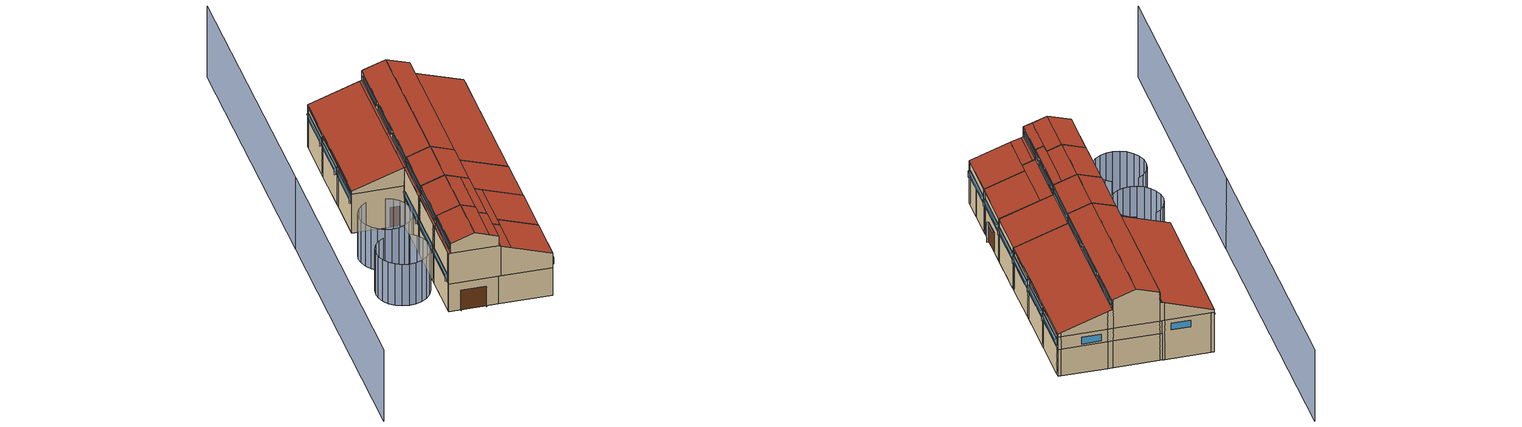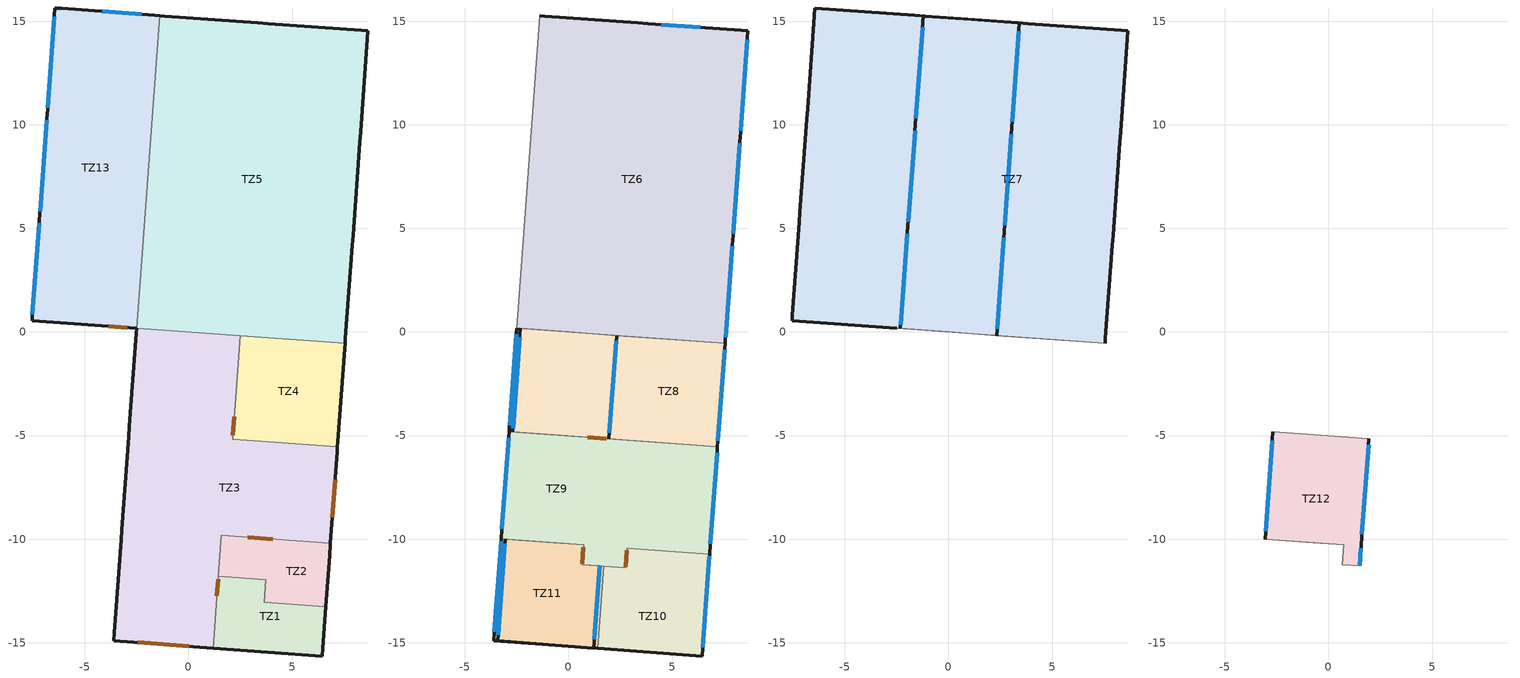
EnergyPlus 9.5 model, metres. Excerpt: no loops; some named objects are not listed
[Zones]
TZ1
 floor othersidecoefficients (SUELO_TERRENO): 1.45,-11.79 3.74,-11.96 3.66,-13.05 6.63,-13.27 6.45,-15.64 1.19,-15.25 z0
 wall outside (FACHADA_TZ1): 6.48,-15.27 6.63,-13.27 / 1.19,-15.25 6.45,-15.64 z0:3.1
 wall outside (PILAR_TZ1): 6.45,-15.64 6.48,-15.27 z0:3.1
 wall to TZ2 (TABIQUES_GENERAL): 6.63,-13.27 3.66,-13.05 3.74,-11.96 1.45,-11.79 z0:3.1
 wall to TZ3 (TABIQUES_GENERAL): 1.45,-11.79 1.19,-15.25 z0:3.1
 door inside (PUERTA): 1.44,-11.94 1.38,-12.73 z0:2.2
TZ13
 floor othersidecoefficients (SUELO_TERRENO): -6.44,15.64 -1.39,15.27 -2.5,0.18 -7.55,0.55 z0
 wall outside (FACHADA_TZ13): -1.63,15.29 -6.12,15.61 / -6.47,15.26 -6.8,10.78 / -6.84,10.28 -7.17,5.79 / -7.2,5.29 -7.53,0.8 / -7.55,0.55 -2.5,0.18 z0:4.4
 wall outside (PILAR_TZ13): -1.39,15.27 -1.63,15.29 / -6.12,15.61 -6.44,15.64 -6.47,15.26 / -6.8,10.78 -6.84,10.28 / -7.17,5.79 -7.2,5.29 / -7.53,0.8 -7.55,0.55 z0:4.4
 wall to TZ5 (FACHADA_INTERIOR): -2.5,0.18 -1.39,15.27 z0:3
 wall to TZ6 (FACHADA_INTERIOR): -2.5,0.18 -1.39,15.27 z3:4.4
 window (03_VENT_NORTE): -2.25,15.33 -4.15,15.47 z3.2:3.95
 window (VENT_GRANDE_TZ13): -6.47,15.21 -6.8,10.83 / -6.84,10.23 -7.16,5.84 / -7.21,5.24 -7.53,0.85 z3.2:3.95
 door (PUERTA): -3.85,0.28 -2.95,0.22 z0:2.2
TZ2
 floor othersidecoefficients (SUELO_TERRENO): 1.59,-9.81 6.85,-10.2 6.63,-13.27 3.66,-13.05 3.74,-11.96 1.45,-11.79 z0
 wall outside (FACHADA_TZ2): 6.63,-13.27 6.81,-10.78 / 6.85,-10.28 6.85,-10.2 z0:3.1
 wall outside (PILAR_TZ2): 6.81,-10.78 6.85,-10.28 z0:3.1
 wall to TZ3 (TABIQUES_GENERAL): 6.85,-10.2 1.59,-9.81 1.45,-11.79 z0:3.1
 door inside (PUERTA): 4.06,-9.99 2.87,-9.91 z0:2.2
TZ3
 floor othersidecoefficients (SUELO_TERRENO): -2.5,0.18 2.5,-0.18 2.13,-5.17 7.19,-5.54 6.85,-10.2 1.59,-9.81 1.19,-15.25 -3.61,-14.9 z0
 wall outside (FACHADA_TZ3): 6.85,-10.2 7.18,-5.79 / -2.52,-0.07 -2.85,-4.55 / -2.88,-5.05 -3.21,-9.54 / -3.25,-10.04 -3.58,-14.53 / -3.61,-14.9 1.19,-15.25 z0:3.1
 wall outside (PILAR_TZ3): 7.18,-5.79 7.19,-5.54 / -2.5,0.18 -2.52,-0.07 / -2.85,-4.55 -2.88,-5.05 / -3.21,-9.54 -3.25,-10.04 / -3.58,-14.53 -3.61,-14.9 z0:3.1
 wall to TZ4 (TABIQUES_GENERAL): 7.19,-5.54 2.13,-5.17 2.5,-0.18 z0:3.1
 wall to TZ5 (Air Wall): 2.5,-0.18 -2.5,0.18 z0:3
 wall to TZ6 (Air Wall): 2.5,-0.18 -2.5,0.18 z3:3.1
 door (PUERTA): 6.94,-8.93 7.08,-7.14 / -2.46,-14.99 0.03,-15.17 z0:2.2
 door inside (PUERTA): 2.15,-4.99 2.21,-4.09 z0:2.2
TZ4
 floor othersidecoefficients (SUELO_TERRENO): 2.5,-0.18 7.56,-0.55 7.19,-5.54 2.13,-5.17 z0
 wall outside (FACHADA_TZ4): 7.21,-5.29 7.54,-0.8 z0:3.1
 wall outside (PILAR_TZ4): 7.19,-5.54 7.21,-5.29 / 7.54,-0.8 7.56,-0.55 z0:3.1
 wall to TZ5 (TABIQUES_GENERAL): 7.56,-0.55 2.5,-0.18 z0:3
 wall to TZ6 (TABIQUES_GENERAL): 7.56,-0.55 2.5,-0.18 z3:3.1
TZ5
 floor othersidecoefficients (SUELO_TERRENO): -1.39,15.27 8.67,14.53 7.56,-0.55 -2.5,0.18 z0
 wall outside (FACHADA_TZ5): 7.58,-0.31 7.91,4.18 / 7.94,4.68 8.27,9.17 / 8.31,9.67 8.64,14.16 / 8.34,14.55 3.85,14.88 / 3.36,14.92 -1.13,15.25 z0:3
 wall outside (PILAR_TZ5): 7.56,-0.55 7.58,-0.31 / 7.91,4.18 7.94,4.68 / 8.27,9.17 8.31,9.67 / 8.64,14.16 8.67,14.53 8.34,14.55 / 3.85,14.88 3.36,14.92 / -1.13,15.25 -1.39,15.27 z0:3
TZ10
 floor to TZ2 (SUELO): 1.71,-11.31 2.76,-11.38 2.83,-10.44 6.81,-10.73 6.63,-13.27 3.66,-13.05 3.74,-11.96 1.68,-11.8 z3.1
 floor to TZ1 (SUELO): 1.68,-11.8 3.74,-11.96 3.66,-13.05 6.63,-13.27 6.45,-15.64 1.42,-15.27 z3.1
 wall outside (FACHADA_TZ10): 6.48,-15.27 6.81,-10.78 z3.1:4.72; 1.42,-15.27,6.43 1.42,-15.27,3.1 6.45,-15.64,3.1 6.45,-15.64,4.72
 wall outside (PILAR_TZ10): 6.45,-15.64 6.48,-15.27 / 6.81,-10.78 6.81,-10.73 z3.1:4.72
 wall to TZ9 (TABIQUES_GENERAL): 2.83,-10.44 2.76,-11.38 z3.1:6.07; 2.83,-10.44,6.07 6.81,-10.73,4.72 6.81,-10.73,3.1 2.83,-10.44,3.1; 1.71,-11.31,6.43 2.76,-11.38,6.07 2.76,-11.38,3.1 1.71,-11.31,3.1
 wall to TZ11 (TABIQUES_GENERAL): 1.71,-11.31 1.42,-15.27 z3.1:6.43
 window (VENT_GRANDE_TZ10): 6.48,-15.22 6.81,-10.83 z3.2:3.95
 door inside (PUERTA): 2.82,-10.53 2.76,-11.33 z3.1:5.3
 roof outside (CUBIERTA_TZ10): 2.47,-15.35,6.07 6.45,-15.64,4.72 6.81,-10.73,4.72 2.83,-10.44,6.07; 1.42,-15.27,6.43 2.47,-15.35,6.07 2.76,-11.38,6.07 1.71,-11.31,6.43
TZ11
 floor to TZ3 (SUELO): -3.24,-9.99 0.73,-10.28 0.66,-11.23 1.48,-11.29 1.19,-15.25 -3.61,-14.9 z3.1
 floor to TZ1 (SUELO): 1.45,-11.79 1.68,-11.8 1.42,-15.27 1.19,-15.25 z3.1
 floor to TZ2 (SUELO): 1.48,-11.29 1.71,-11.31 1.68,-11.8 1.45,-11.79 z3.1
 wall outside (FACHADA_TZ11): 1.22,-15.25 1.51,-11.29 / -3.06,-10 -3.42,-14.91 z6.5:7.58; -3.25,-10.04 -3.58,-14.53 z3.1:6.44; -1.1,-15.08,8.36 -3.42,-14.91,7.58 -3.42,-14.91,6.5 1.22,-15.25,6.5 1.22,-15.25,7.58; -3.42,-14.91,6.5 -3.61,-14.9,6.44 -3.61,-14.9,3.1 1.42,-15.27,3.1 1.42,-15.27,6.43 1.22,-15.25,6.5
 wall outside (PILAR_TZ11): -3.24,-9.99 -3.25,-10.04 / -3.58,-14.53 -3.61,-14.9 z3.1:6.44
 wall to TZ9 (TABIQUES_GENERAL): 0.66,-11.23 0.73,-10.28 z3.1:6.5; 1.51,-11.29,6.5 1.71,-11.31,6.43 1.71,-11.31,3.1 0.66,-11.23,3.1 0.66,-11.23,6.5; 0.73,-10.28,6.5 0.73,-10.28,3.1 -3.24,-9.99,3.1 -3.24,-9.99,6.44 -3.06,-10,6.5
 wall to TZ12 (TABIQUES_GENERAL): 0.66,-11.23 0.73,-10.28 z6.5:7.86; 0.66,-11.23,7.86 1.51,-11.29,7.58 1.51,-11.29,6.5 0.66,-11.23,6.5; -0.74,-10.17,8.36 0.73,-10.28,7.86 0.73,-10.28,6.5 -3.06,-10,6.5 -3.06,-10,7.58
 window (02_VENT_ALTA): 1.25,-14.84 1.51,-11.29 z6.82:7.32; -3.08,-10.23 -3.4,-14.62 z6.83:7.33
 window (VENT_GRANDE_TZ11): -3.25,-10.09 -3.57,-14.48 z3.2:3.95
 door inside (PUERTA): 0.67,-11.18 0.73,-10.38 z3.1:5.3
 roof outside (CUBIERTA_TZ11): 1.22,-15.25,6.5 1.42,-15.27,6.43 1.71,-11.31,6.43 1.51,-11.29,6.5; 0.37,-15.19,7.86 1.22,-15.25,7.58 1.51,-11.29,7.58 0.66,-11.23,7.86; -0.74,-10.17,8.36 -3.06,-10,7.58 -3.42,-14.91,7.58 -1.1,-15.08,8.36; -3.06,-10,6.5 -3.24,-9.99,6.44 -3.61,-14.9,6.44 -3.42,-14.91,6.5; -1.1,-15.08,8.36 0.37,-15.19,7.86 0.73,-10.28,7.86 -0.74,-10.17,8.36
TZ6
 floor to TZ5 (Air Wall): -1.39,15.27 8.67,14.53 7.56,-0.55 -2.5,0.18 z3
 wall outside (FACHADA_TZ6): 7.58,-0.31 7.91,4.18 / 7.94,4.68 8.27,9.17 / 8.31,9.67 8.64,14.16 / 8.34,14.55 3.85,14.88 / 3.36,14.92 -1.13,15.25 z3:4.4
 wall outside (PILAR_TZ6): 7.56,-0.55 7.58,-0.31 / 7.91,4.18 7.94,4.68 / 8.27,9.17 8.31,9.67 / 8.64,14.16 8.67,14.53 8.34,14.55 / 3.85,14.88 3.36,14.92 / -1.13,15.25 -1.39,15.27 z3:4.4
 wall to TZ8 (TABIQUES_GENERAL): -2.5,0.18 7.56,-0.55 z3.1:4.4
 window (VENT_GRANDE_TZ6): 7.58,-0.26 7.9,4.13 / 7.95,4.73 8.27,9.12 / 8.31,9.72 8.64,14.11 z3.2:3.95
 window (03_VENT_NORTE): 6.37,14.7 4.48,14.84 z3.2:3.95
TZ8
 floor to TZ4 (SUELO): 2.5,-0.18 7.56,-0.55 7.19,-5.54 2.13,-5.17 z3.1
 floor to TZ3 (SUELO): -2.5,0.18 2.5,-0.18 2.13,-5.17 -2.86,-4.8 z3.1
 wall outside (FACHADA_TZ8): 7.21,-5.29 7.54,-0.8 z3.1:4.72; 1.96,-5.16 2.32,-0.17 / -2.31,0.17 -2.68,-4.82 z6.5:7.58; -2.52,-0.07 -2.85,-4.55 z3.1:6.44
 wall outside (PILAR_TZ8): 7.19,-5.54 7.21,-5.29 / 7.54,-0.8 7.56,-0.55 z3.1:4.72; -2.5,0.18 -2.52,-0.07 / -2.85,-4.55 -2.86,-4.8 z3.1:6.44
 wall to TZ7 (TABIQUES_GENERAL): 0,0,8.36 2.32,-0.17,7.58 2.32,-0.17,6.5 7.56,-0.55,4.72 7.56,-0.55,4.4 -2.5,0.18,4.4 -2.5,0.18,6.44 -2.31,0.17,6.5 -2.31,0.17,7.58
 wall to TZ9 (TABIQUES_GENERAL): -2.68,-4.82,6.5 -2.86,-4.8,6.44 -2.86,-4.8,3.1 7.19,-5.54,3.1 7.19,-5.54,4.72 1.96,-5.16,6.5
 wall to TZ12 (TABIQUES_GENERAL): -0.36,-4.99,8.36 -2.68,-4.82,7.58 -2.68,-4.82,6.5 1.96,-5.16,6.5 1.96,-5.16,7.58
 window (VENT_GRANDE_TZ8): 7.22,-5.24 7.54,-0.85 / -2.52,-0.12 -2.84,-4.5 z3.2:3.95
 window (02_VENT_ALTA): 1.98,-4.85 2.3,-0.43 z6.82:7.32; -2.34,-0.25 -2.67,-4.64 z6.83:7.33
 door inside (PUERTA): 0.93,-5.08 1.82,-5.15 z3.1:5.3
 roof outside (CUBIERTA_TZ8): 1.96,-5.16,6.5 7.19,-5.54,4.72 7.56,-0.55,4.72 2.32,-0.17,6.5; -0.36,-4.99,8.36 1.96,-5.16,7.58 2.32,-0.17,7.58 0,0,8.36; 0,0,8.36 -2.31,0.17,7.58 -2.68,-4.82,7.58 -0.36,-4.99,8.36; -2.31,0.17,6.5 -2.5,0.18,6.44 -2.86,-4.8,6.44 -2.68,-4.82,6.5
TZ9
 floor to TZ3 (Air Wall): 2.13,-5.17 7.19,-5.54 6.85,-10.2 1.79,-9.83 z3.1
 floor to TZ2 (SUELO): 2.87,-9.91 6.85,-10.2 6.81,-10.73 2.83,-10.44 z3.1; 1.59,-9.81 2.87,-9.91 2.76,-11.38 1.48,-11.29 z3.1
 floor to TZ3 (SUELO): -2.86,-4.8 2.13,-5.17 1.79,-9.83 1.59,-9.81 1.55,-10.34 -3.24,-9.99 z3.1; 0.73,-10.28 1.55,-10.34 1.48,-11.29 0.66,-11.23 z3.1
 wall outside (FACHADA_TZ9): 6.85,-10.28 7.18,-5.79 z3.1:4.72; -2.88,-5.05 -3.21,-9.54 z3.1:6.44
 wall outside (PILAR_TZ9): 6.81,-10.73 6.85,-10.28 / 7.18,-5.79 7.19,-5.54 z3.1:4.72; -2.86,-4.8 -2.88,-5.05 / -3.21,-9.54 -3.24,-9.99 z3.1:6.44
 window (VENT_GRANDE_TZ9): 6.85,-10.23 7.17,-5.84 / -2.89,-5.1 -3.21,-9.49 z3.2:3.95
 roof outside (CUBIERTA_TZ9): 1.51,-11.29,6.5 2.76,-11.38,6.07 3.21,-5.25,6.07 1.96,-5.16,6.5; -2.68,-4.82,6.5 -2.86,-4.8,6.44 -3.24,-9.99,6.44 -3.06,-10,6.5; 2.83,-10.44,6.07 6.81,-10.73,4.72 7.19,-5.54,4.72 3.21,-5.25,6.07
TZ7
 floor to TZ13 (SUELO): -6.44,15.64 -1.39,15.27 -2.5,0.18 -7.55,0.55 z4.4
 floor to TZ6 (Air Wall): -1.39,15.27 8.67,14.53 7.56,-0.55 -2.5,0.18 z4.4
 wall outside (FACHADA_TZ7): 7.58,-0.31 7.91,4.18 / 7.94,4.68 8.27,9.17 / 8.31,9.67 8.64,14.16 / -6.47,15.26 -6.8,10.78 / -6.84,10.28 -7.17,5.79 / -7.2,5.29 -7.53,0.8 z4.4:4.72; 2.32,-0.17 3.43,14.91 / -1.21,15.25 -2.31,0.17 z6.5:7.58; 3.85,14.88,6.35 8.34,14.55,4.83 8.34,14.55,4.4 3.85,14.88,4.4; 1.11,15.08,8.36 3.36,14.92,7.6 3.36,14.92,4.4 -1.13,15.25,4.4 -1.13,15.25,7.6; -1.63,15.29,6.36 -1.63,15.29,4.4 -6.44,15.64,4.4 -6.44,15.64,4.72; 8.34,14.55,4.83 8.67,14.53,4.72 8.67,14.53,4.4 8.34,14.55,4.4
 wall outside (PILAR_TZ7): 7.56,-0.55 7.58,-0.31 / 7.91,4.18 7.94,4.68 / 8.27,9.17 8.31,9.67 / 8.64,14.16 8.67,14.53 / -6.44,15.64 -6.47,15.26 / -6.8,10.78 -6.84,10.28 / -7.17,5.79 -7.2,5.29 / -7.53,0.8 -7.55,0.55 z4.4:4.72; 3.36,14.92,7.6 3.43,14.91,7.58 3.43,14.91,6.5 3.36,14.92,6.52; -1.13,15.25,6.5 -1.13,15.25,4.4 -1.63,15.29,4.4 -1.63,15.29,6.36 -1.21,15.25,6.5; 3.36,14.92,6.52 3.85,14.88,6.35 3.85,14.88,4.4 3.36,14.92,4.4; -1.13,15.25,7.6 -1.13,15.25,6.5 -1.21,15.25,6.5 -1.21,15.25,7.58
 wall outside (TABIQUES_GENERAL): -2.5,0.18,6.44 -7.55,0.55,4.72 -7.55,0.55,4.4 -2.5,0.18,4.4
 window (02_VENT_ALTA): 2.35,0.16 2.67,4.55 / 2.71,5.15 3.03,9.54 / 3.08,10.14 3.4,14.53 z6.82:7.32; -1.25,14.71 -1.57,10.32 / -1.61,9.72 -1.94,5.33 / -1.98,4.73 -2.3,0.34 z6.83:7.33
 roof outside (CUBIERTA_TZ7): 2.32,-0.17,6.5 7.56,-0.55,4.72 8.67,14.53,4.72 3.43,14.91,6.5; 0,0,8.36 2.32,-0.17,7.58 3.43,14.91,7.58 1.11,15.08,8.36; 1.11,15.08,8.36 -1.21,15.25,7.58 -2.31,0.17,7.58 0,0,8.36; -1.21,15.25,6.5 -1.39,15.27,6.44 -2.5,0.18,6.44 -2.31,0.17,6.5; -1.39,15.27,6.44 -6.44,15.64,4.72 -7.55,0.55,4.72 -2.5,0.18,6.44
TZ12
 floor to TZ9 (Air Wall): -2.68,-4.82 1.96,-5.16 1.51,-11.29 0.66,-11.23 0.73,-10.28 -3.06,-10 z6.5
 wall outside (FACHADA_TZ12): 1.51,-11.29 1.96,-5.16 / -2.68,-4.82 -3.06,-10 z6.5:7.58
 window (02_VENT_ALTA): 1.51,-11.29 1.57,-10.45 / 1.62,-9.77 1.93,-5.45 z6.82:7.32; -2.71,-5.24 -3.03,-9.63 z6.83:7.33
 roof outside (CUBIERTA_TZ12): 0.66,-11.23,7.86 1.51,-11.29,7.58 1.96,-5.16,7.58 1.12,-5.1,7.86; -0.74,-10.17,8.36 0.73,-10.28,7.86 1.12,-5.1,7.86 -0.36,-4.99,8.36; -0.36,-4.99,8.36 -2.68,-4.82,7.58 -3.06,-10,7.58 -0.74,-10.17,8.36
shading: 6.48,-15.22 6.68,-15.23 / 8.31,9.72 8.51,9.7 / 6.85,-10.23 7.05,-10.24 / 7.22,-5.24 7.42,-5.26 / 7.58,-0.26 7.78,-0.27 / 7.95,4.73 8.15,4.72 / -7,10.84 -6.8,10.83 / -7.36,5.85 -7.16,5.84 / -7.73,0.87 -7.53,0.85 / -3.04,-4.49 -2.84,-4.5 / -3.41,-9.48 -3.21,-9.49 / -3.77,-14.46 -3.57,-14.48 z3.2:3.95; 1.25,-14.84 1.35,-14.84 / 1.62,-9.77 1.72,-9.78 / 1.98,-4.85 2.08,-4.86 / 2.35,0.16 2.45,0.16 / 2.71,5.15 2.81,5.14 / 3.08,10.14 3.18,10.13 z6.82:7.32; -6.95,-1.61 -7.53,-1.97 / -7.53,-1.97 -7.99,-2.46 / -7.99,-2.46 -8.31,-3.06 / -8.31,-3.06 -8.47,-3.72 / -8.47,-3.72 -8.45,-4.4 / -8.45,-4.4 -8.25,-5.05 / -8.25,-5.05 -7.89,-5.63 / -7.89,-5.63 -7.4,-6.09 / -7.4,-6.09 -6.8,-6.41 / -6.8,-6.41 -6.14,-6.57 / -6.14,-6.57 -5.46,-6.55 / -5.46,-6.55 -4.81,-6.35 / -4.81,-6.35 -4.24,-5.99 / -4.24,-5.99 -3.77,-5.5 / -3.77,-5.5 -3.45,-4.9 / -3.45,-4.9 -3.3,-4.24 / -3.3,-4.24 -3.32,-3.56 / -3.32,-3.56 -3.51,-2.91 / -3.51,-2.91 -3.87,-2.33 / -3.87,-2.33 -4.36,-1.87 / -4.36,-1.87 -4.96,-1.55 / -7.47,-7.69 -8.04,-8.05 / -8.04,-8.05 -8.51,-8.54 / -8.51,-8.54 -8.83,-9.14 / -8.83,-9.14 -8.98,-9.8 / -8.98,-9.8 -8.96,-10.48 / -8.96,-10.48 -8.77,-11.13 / -8.77,-11.13 -8.41,-11.7 / -8.41,-11.7 -7.92,-12.17 / -7.92,-12.17 -7.32,-12.49 / -7.32,-12.49 -6.66,-12.64 / -6.66,-12.64 -5.98,-12.62 / -5.98,-12.62 -5.33,-12.43 / -5.33,-12.43 -4.75,-12.07 / -4.75,-12.07 -4.29,-11.58 / -4.29,-11.58 -3.97,-10.98 / -3.97,-10.98 -3.81,-10.32 / -3.81,-10.32 -3.83,-9.64 / -3.83,-9.64 -4.03,-8.99 / -4.03,-8.99 -4.38,-8.41 / -4.38,-8.41 -4.88,-7.95 z0:4.62; 6.94,-8.93 7.14,-8.95 z0:2.2; -1.67,10.32 -1.57,10.32 / -2.03,5.34 -1.94,5.33 / -2.4,0.35 -2.3,0.34 / -2.77,-4.63 -2.67,-4.64 / -3.13,-9.62 -3.03,-9.63 / -3.5,-14.61 -3.4,-14.62 z6.83:7.33; -3.86,0.08 -3.85,0.28 / -2.95,0.22 -2.97,0.02 / -2.47,-15.18 -2.46,-14.99 / 0.03,-15.17 0.02,-15.37 z0:1.1; -3.85,0.28 -3.86,0.08 / -2.97,0.02 -2.95,0.22 / -2.46,-14.99 -2.47,-15.18 / 0.02,-15.37 0.03,-15.17 z1.1:2.2; -15.6,-30.06 -13.4,-0.14 / -11.21,29.77 -13.4,-0.14 z0:8; 8.47,9.1 8.27,9.12 7.95,4.73 8.15,4.72 z3.95; 8.83,14.09 8.64,14.11 8.31,9.72 8.51,9.7 z3.95; 1.67,-10.46 1.57,-10.45 1.25,-14.84 1.35,-14.84 z7.32; 2.03,-5.46 1.93,-5.45 1.62,-9.77 1.72,-9.78 z7.32; 2.4,-0.44 2.3,-0.43 1.98,-4.85 2.08,-4.86 z7.32; 7.01,-10.84 6.81,-10.83 6.48,-15.22 6.68,-15.23 z3.95; 2.77,4.54 2.67,4.55 2.35,0.16 2.45,0.16 z7.32; 3.13,9.53 3.03,9.54 2.71,5.15 2.81,5.14 z7.32; 3.5,14.52 3.4,14.53 3.08,10.14 3.18,10.13 z7.32; 7.37,-5.86 7.17,-5.84 6.85,-10.23 7.05,-10.24 z3.95; 7.74,-0.87 7.54,-0.85 7.22,-5.24 7.42,-5.26 z3.95; 8.1,4.12 7.9,4.13 7.58,-0.26 7.78,-0.27 z3.95; 7.28,-7.15 7.08,-7.14 6.94,-8.93 7.14,-8.95 z2.2; -6.47,15.21 -6.67,15.23 -7,10.84 -6.8,10.83 z3.95; -6.84,10.23 -7.04,10.24 -7.36,5.85 -7.16,5.84 z3.95; -7.21,5.24 -7.41,5.26 -7.73,0.87 -7.53,0.85 z3.95; -2.52,-0.12 -2.72,-0.1 -3.04,-4.49 -2.84,-4.5 z3.95; -2.89,-5.1 -3.09,-5.09 -3.41,-9.48 -3.21,-9.49 z3.95; -3.25,-10.09 -3.45,-10.07 -3.77,-14.46 -3.57,-14.48 z3.95; -1.25,14.71 -1.35,14.71 -1.67,10.32 -1.57,10.32 z7.33; -1.61,9.72 -1.71,9.73 -2.03,5.34 -1.94,5.33 z7.33; -1.98,4.73 -2.08,4.74 -2.4,0.35 -2.3,0.34 z7.33; -2.34,-0.25 -2.44,-0.25 -2.77,-4.63 -2.67,-4.64 z7.33; -2.71,-5.24 -2.81,-5.23 -3.13,-9.62 -3.03,-9.63 z7.33; -3.08,-10.23 -3.18,-10.22 -3.5,-14.61 -3.4,-14.62 z7.33; -2.95,0.22 -3.85,0.28 -3.86,0.08 -2.97,0.02 z2.2; 0.03,-15.17 -2.46,-14.99 -2.47,-15.18 0.02,-15.37 z2.2
[Building]
Building 1: 358.193, , , , , 25, 6
[Site:Location]
GRC SABINA-NTUA-SQL WMO#=167160: 38.1634, 24.0086, 2, 10
[SizingPeriod:DesignDay]
Summer Design Day in Sitio (O1-O1:31-12) Jul: 7, 15, SummerDesignDay, 36.8, 9.9, , , WetBulb, 22.2, , , , , 99784.9, 0, 0, No, No, Yes, ASHRAEClearSky, , , , , 0.98
Summer Design Day in Sitio (O1-O1:31-12) Aug: 8, 15, SummerDesignDay, 35.9, 9.5, , , WetBulb, 21.4, , , , , 99784.9, 0, 0, No, No, Yes, ASHRAEClearSky, , , , , 0.98
Summer Design Day in Sitio (O1-O1:31-12) Sep: 9, 15, SummerDesignDay, 32.2, 8.2, , , WetBulb, 20.7, , , , , 99784.9, 0, 0, No, No, Yes, ASHRAEClearSky, , , , , 0.98
Winter Design Day in Sitio (O1-O1:31-12): 1, 15, WinterDesignDay, 3.8, 0, , , WetBulb, 3.8, , , , , 99784.9, 14.6, 0, No, No, No, , , , , , 0
[Material]
ACERO_ESTRUCTURAL: Smooth, 0.005, 50, 7800, 450, 0.9, 0.7, 0.7
CEMENTO_PULIDO: VerySmooth, 0.05, 1.65, 2150, 1000, 0.9, 0.7, 0.7
EPS_AISLAMIENTO: MediumRough, 0.1, 0.029, 30, 1000, 0.9, 0.7, 0.7
GRAVA_30CM: VeryRough, 0.3, 2, 2200, 1000, 0.9, 0.7, 0.7
HORMIGON_ARMADO_PILAR: Rough, 0.5, 2.3, 2400, 1000, 0.9, 0.7, 0.7
HORMIGON_ARMADO_SUELO: Rough, 0.09, 2.3, 2400, 1000, 0.9, 0.7, 0.7
HORMIGON_ARMADO_TERRENO: Rough, 0.2, 2.3, 2400, 1000, 0.9, 0.7, 0.7
LADRILLO_TRIPLE_HUECO: MediumRough, 0.09, 0.434, 920, 1000, 0.9, 0.7, 0.7
LANA_DE_ROCA: MediumRough, 0.05, 0.031, 40, 1000, 0.9, 0.7, 0.7
MADERA_LAMINADA: Smooth, 0.015, 0.138, 350, 1000, 0.9, 0.7, 0.7
MORTERO_CEMENTO_FACHADA_TZ1; MORTERO_CEMENTO_FACHADA_TZ2; MORTERO_CEMENTO_FACHADA_TZ3; MORTERO_CEMENTO_FACHADA_TZ4; MORTERO_CEMENTO_FACHADA_TZ5; MORTERO_CEMENTO_FACHADA_TZ6; MORTERO_CEMENTO_FACHADA_TZ7; MORTERO_CEMENTO_FACHADA_TZ8; MORTERO_CEMENTO_FACHADA_TZ9; MORTERO_CEMENTO_FACHADA_TZ10; MORTERO_CEMENTO_FACHADA_TZ11; MORTERO_CEMENTO_FACHADA_TZ12; MORTERO_CEMENTO_FACHADA_TZ13: MediumRough, 0.025, 0.8, 1525, 1000, 0.9, 0.7, 0.7
MORTERO_CEMENTO_SUELO: MediumRough, 0.04, 0.8, 1525, 1000, 0.9, 0.7, 0.7
MORTERO_YESO: Smooth, 0.1, 0.8, 1600, 1000, 0.9, 0.7, 0.7
PANEL_SANDWICH_TZ7; PANEL_SANDWICH_TZ12: Smooth, 0.03, 0.025, 40, 500, 0.9, 0.5, 0.7
PANEL_SANDWICH_TZ8; PANEL_SANDWICH_TZ9; PANEL_SANDWICH_TZ10; PANEL_SANDWICH_TZ11: Smooth, 0.03, 0.025, 40, 500, 0.9, 0.7, 0.7
PANEL_YESO: MediumRough, 0.015, 0.25, 825, 1000, 0.9, 0.7, 0.7
PUERTA: MediumRough, 0.05, 0.24, 825, 1600, 0.9, 0.7, 0.7
Air Wall Material: MediumSmooth, 0.01, 0.6, 800, 1000, 0.95, 0.7, 0.7
INTERNAL_MASS_CONCRET: Rough, 0.1, 1.4, 2100, 840, 0.9, 0.6, 0.6
[Material:AirGap]
CA_FACH_INTERIOR: 0.18
[WindowMaterial:Glazing]
01_GLASS_GRANDE_TZ6; 01_GLASS_GRANDE_TZ8; 01_GLASS_GRANDE_TZ9; 01_GLASS_GRANDE_TZ10; 01_GLASS_GRANDE_TZ11; 01_GLASS_GRANDE_TZ13; 02_GLASS_ALTA; 03_GLASS_NORTE: SpectralAverage, , 0.004, 0.871393, 0.0777927, 0.0774606, 0.90538, 0.081646, 0.081575, 0, 0.84, 0.84, 1
[Construction]
VENT_GRANDE_TZ6: 01_GLASS_GRANDE_TZ6
VENT_GRANDE_TZ8: 01_GLASS_GRANDE_TZ8
VENT_GRANDE_TZ9: 01_GLASS_GRANDE_TZ9
VENT_GRANDE_TZ10: 01_GLASS_GRANDE_TZ10
VENT_GRANDE_TZ11: 01_GLASS_GRANDE_TZ11
VENT_GRANDE_TZ13: 01_GLASS_GRANDE_TZ13
02_VENT_ALTA: 02_GLASS_ALTA
03_VENT_NORTE: 03_GLASS_NORTE
Air Wall: Air Wall Material
CUBIERTA_TZ7: PANEL_SANDWICH_TZ7, ACERO_ESTRUCTURAL
CUBIERTA_TZ8: PANEL_SANDWICH_TZ8, ACERO_ESTRUCTURAL
CUBIERTA_TZ9: PANEL_SANDWICH_TZ9, ACERO_ESTRUCTURAL
CUBIERTA_TZ10: PANEL_SANDWICH_TZ10, ACERO_ESTRUCTURAL
CUBIERTA_TZ11: PANEL_SANDWICH_TZ11, ACERO_ESTRUCTURAL
CUBIERTA_TZ12: PANEL_SANDWICH_TZ12, ACERO_ESTRUCTURAL
FACHADA_TZ1: MORTERO_CEMENTO_FACHADA_TZ1, LADRILLO_TRIPLE_HUECO, EPS_AISLAMIENTO, LADRILLO_TRIPLE_HUECO, MORTERO_CEMENTO_FACHADA_TZ1
FACHADA_TZ2: MORTERO_CEMENTO_FACHADA_TZ2, LADRILLO_TRIPLE_HUECO, EPS_AISLAMIENTO, LADRILLO_TRIPLE_HUECO, MORTERO_CEMENTO_FACHADA_TZ2
FACHADA_TZ3: MORTERO_CEMENTO_FACHADA_TZ3, LADRILLO_TRIPLE_HUECO, EPS_AISLAMIENTO, LADRILLO_TRIPLE_HUECO, MORTERO_CEMENTO_FACHADA_TZ3
FACHADA_TZ4: MORTERO_CEMENTO_FACHADA_TZ4, LADRILLO_TRIPLE_HUECO, EPS_AISLAMIENTO, LADRILLO_TRIPLE_HUECO, MORTERO_CEMENTO_FACHADA_TZ4
FACHADA_TZ5: MORTERO_CEMENTO_FACHADA_TZ5, LADRILLO_TRIPLE_HUECO, EPS_AISLAMIENTO, LADRILLO_TRIPLE_HUECO, MORTERO_CEMENTO_FACHADA_TZ5
FACHADA_TZ6: MORTERO_CEMENTO_FACHADA_TZ6, LADRILLO_TRIPLE_HUECO, EPS_AISLAMIENTO, LADRILLO_TRIPLE_HUECO, MORTERO_CEMENTO_FACHADA_TZ6
FACHADA_TZ7: MORTERO_CEMENTO_FACHADA_TZ7, LADRILLO_TRIPLE_HUECO, EPS_AISLAMIENTO, LADRILLO_TRIPLE_HUECO, MORTERO_CEMENTO_FACHADA_TZ7
FACHADA_TZ8: MORTERO_CEMENTO_FACHADA_TZ8, LADRILLO_TRIPLE_HUECO, EPS_AISLAMIENTO, LADRILLO_TRIPLE_HUECO, MORTERO_CEMENTO_FACHADA_TZ8
FACHADA_TZ9: MORTERO_CEMENTO_FACHADA_TZ9, LADRILLO_TRIPLE_HUECO, EPS_AISLAMIENTO, LADRILLO_TRIPLE_HUECO, MORTERO_CEMENTO_FACHADA_TZ9
FACHADA_TZ10: MORTERO_CEMENTO_FACHADA_TZ10, LADRILLO_TRIPLE_HUECO, EPS_AISLAMIENTO, LADRILLO_TRIPLE_HUECO, MORTERO_CEMENTO_FACHADA_TZ10
FACHADA_TZ11: MORTERO_CEMENTO_FACHADA_TZ11, LADRILLO_TRIPLE_HUECO, EPS_AISLAMIENTO, LADRILLO_TRIPLE_HUECO, MORTERO_CEMENTO_FACHADA_TZ11
FACHADA_TZ12: MORTERO_CEMENTO_FACHADA_TZ12, LADRILLO_TRIPLE_HUECO, EPS_AISLAMIENTO, LADRILLO_TRIPLE_HUECO, MORTERO_CEMENTO_FACHADA_TZ12
FACHADA_TZ13: MORTERO_CEMENTO_FACHADA_TZ13, LADRILLO_TRIPLE_HUECO, EPS_AISLAMIENTO, LADRILLO_TRIPLE_HUECO, MORTERO_CEMENTO_FACHADA_TZ13
PILAR_TZ1: MORTERO_CEMENTO_FACHADA_TZ1, HORMIGON_ARMADO_PILAR, MORTERO_CEMENTO_FACHADA_TZ1
PILAR_TZ2: MORTERO_CEMENTO_FACHADA_TZ2, HORMIGON_ARMADO_PILAR, MORTERO_CEMENTO_FACHADA_TZ2
PILAR_TZ3: MORTERO_CEMENTO_FACHADA_TZ3, HORMIGON_ARMADO_PILAR, MORTERO_CEMENTO_FACHADA_TZ3
PILAR_TZ4: MORTERO_CEMENTO_FACHADA_TZ4, HORMIGON_ARMADO_PILAR, MORTERO_CEMENTO_FACHADA_TZ4
PILAR_TZ5: MORTERO_CEMENTO_FACHADA_TZ5, HORMIGON_ARMADO_PILAR, MORTERO_CEMENTO_FACHADA_TZ5
PILAR_TZ6: MORTERO_CEMENTO_FACHADA_TZ6, HORMIGON_ARMADO_PILAR, MORTERO_CEMENTO_FACHADA_TZ6
PILAR_TZ7: MORTERO_CEMENTO_FACHADA_TZ7, HORMIGON_ARMADO_PILAR, MORTERO_CEMENTO_FACHADA_TZ7
PILAR_TZ8: MORTERO_CEMENTO_FACHADA_TZ8, HORMIGON_ARMADO_PILAR, MORTERO_CEMENTO_FACHADA_TZ8
PILAR_TZ9: MORTERO_CEMENTO_FACHADA_TZ9, HORMIGON_ARMADO_PILAR, MORTERO_CEMENTO_FACHADA_TZ9
PILAR_TZ10: MORTERO_CEMENTO_FACHADA_TZ10, HORMIGON_ARMADO_PILAR, MORTERO_CEMENTO_FACHADA_TZ10
PILAR_TZ11: MORTERO_CEMENTO_FACHADA_TZ11, HORMIGON_ARMADO_PILAR, MORTERO_CEMENTO_FACHADA_TZ11
PILAR_TZ13: MORTERO_CEMENTO_FACHADA_TZ13, HORMIGON_ARMADO_PILAR, MORTERO_CEMENTO_FACHADA_TZ13
PUERTA: PUERTA
SUELO: ACERO_ESTRUCTURAL, HORMIGON_ARMADO_SUELO, MORTERO_CEMENTO_SUELO, MADERA_LAMINADA
SUELO_TERRENO: GRAVA_30CM, HORMIGON_ARMADO_TERRENO, CEMENTO_PULIDO
TABIQUES_GENERAL: MORTERO_YESO, PANEL_YESO, PANEL_YESO, LANA_DE_ROCA, PANEL_YESO, PANEL_YESO, MORTERO_YESO
FACHADA_INTERIOR: MORTERO_CEMENTO_FACHADA_TZ13, LADRILLO_TRIPLE_HUECO, CA_FACH_INTERIOR, LADRILLO_TRIPLE_HUECO, MORTERO_CEMENTO_FACHADA_TZ13
INTERNAL_MASS_CONSTRUCTION: INTERNAL_MASS_CONCRET
[Zone]
TZ1; TZ9: -85.8032, 6.45283, -15.6392, 0
TZ10: -85.8032, 6.45283, -15.6392, 3.1
TZ11: -85.8032, 1.42126, -15.27, 3.1
TZ12: -85.8032, 1.50632, -11.2905, 6.4987
TZ13: -85.8032, -7.54975, 0.553998, 0
TZ2: -85.8032, 6.62664, -13.2705, 0
TZ3: -85.8032, -2.49833, 0.183327, 0
TZ4: -85.8032, 7.55972, -0.55473, 0
TZ5: -85.8032, 6.85205, -10.1988, 0
TZ6; TZ7: -85.8032, 8.66662, 14.5297, 0
TZ8: -85.8032, 7.19381, -5.54132, 3.1
[InternalMass]
MASS_TZ1: INTERNAL_MASS_CONSTRUCTION, TZ1, 1
MASS_TZ2: INTERNAL_MASS_CONSTRUCTION, TZ2, 1
MASS_TZ3: INTERNAL_MASS_CONSTRUCTION, TZ3, 1
MASS_TZ4: INTERNAL_MASS_CONSTRUCTION, TZ4, 1
MASS_TZ5: INTERNAL_MASS_CONSTRUCTION, TZ5, 5
MASS_TZ6: INTERNAL_MASS_CONSTRUCTION, TZ6, 1
MASS_TZ7: INTERNAL_MASS_CONSTRUCTION, TZ7, 45
MASS_TZ8: INTERNAL_MASS_CONSTRUCTION, TZ8, 1
MASS_TZ9: INTERNAL_MASS_CONSTRUCTION, TZ9, 1
MASS_TZ10: INTERNAL_MASS_CONSTRUCTION, TZ10, 5
MASS_TZ11: INTERNAL_MASS_CONSTRUCTION, TZ11, 1
MASS_TZ12: INTERNAL_MASS_CONSTRUCTION, TZ12, 1
MASS_TZ13: INTERNAL_MASS_CONSTRUCTION, TZ13, 1
[SurfaceProperty:OtherSideCoefficients]
Des_Dir_TZ1_Ext_Temp: 0, 0, 1, , , , , GROUND_surface_temp_TZ1, No, 24
Des_Dir_TZ2_Ext_Temp: 0, 0, 1, , , , , GROUND_surface_temp_TZ2, No, 24
Des_Dir_TZ3_Ext_Temp: 0, 0, 1, , , , , GROUND_surface_temp_TZ3, No, 24
Des_Dir_TZ4_Ext_Temp: 0, 0, 1, , , , , GROUND_surface_temp_TZ4, No, 24
Des_Dir_TZ5_Ext_Temp: 0, 0, 1, , , , , GROUND_surface_temp_TZ5, No, 24
Des_Dir_TZ13_Ext_Temp: 0, 0, 1, , , , , GROUND_surface_temp_TZ13, No, 24
[ElectricEquipment]
TZ01-GF_LIGHT: TZ1, LOADS_LIGHT, Watts/Area, 0, 7.88, , 0, 0.2, 0, General
TZ02-GF_LIGHT: TZ2, LOADS_LIGHT, Watts/Area, 0, 7.88, , 0, 0.2, 0, General
TZ03-GF_LIGHT: TZ3, LOADS_LIGHT, Watts/Area, 0, 7.88, , 0, 0.2, 0, General
TZ05-GF_LIGHT: TZ5, LOADS_LIGHT, Watts/Area, 0, 2.6267, , 0, 0.2, 0, General
TZ06-GF_LIGHT: TZ6, LOADS_LIGHT, Watts/Area, 0, 2.6267, , 0, 0.2, 0, General
TZ07-GF_LIGHT: TZ7, LOADS_LIGHT, Watts/Area, 0, 2.6267, , 0, 0.2, 0, General
TZ08-AF_LIGHT: TZ8, LOADS_LIGHT, Watts/Area, 0, 19.116, , 0, 0.2, 0, General
TZ09-AF_LIGHT: TZ9, LOADS_LIGHT, Watts/Area, 0, 19.116, , 0, 0.2, 0, General
TZ10-AF_LIGHT: TZ10, LOADS_LIGHT, Watts/Area, 0, 19.116, , 0, 0.2, 0, General
TZ11-AF_LIGHT: TZ11, LOADS_LIGHT, Watts/Area, 0, 19.116, , 0, 0.2, 0, General
TZ08-PLUG: TZ8, LOADS_OUTLETS, Watts/Area, 0, 8.408, , 0, 0.2, 0, General
TZ10-PLUG: TZ10, LOADS_OUTLETS, Watts/Area, 0, 11.16, , 0, 0.2, 0, General
TZ11-PLUG: TZ11, LOADS_OUTLETS, Watts/Area, 0, 11.16, , 0, 0.2, 0, General
TZ04-PLUG: TZ4, On 24/7, Watts/Area, 0, 16.391, , 0, 0.2, 0, General
TZ04-GF_LIGHT: TZ4, LOADS_LIGHT, Watts/Area, 0, 7.88, , 0, 0.2, 0, General
[ZoneInfiltration:EffectiveLeakageArea]
TZ1_INFILTR_LEAKAGE: TZ1, Always On Discrete, 0.001, 0.000435, 0.000382
TZ2_INFILTR_LEAKAGE: TZ2, Always On Discrete, 1000, 0.000435, 0.000382
TZ3_INFILTR_LEAKAGE: TZ3, Always On Discrete, 2500, 0.000435, 0.000382
TZ4_INFILTR_LEAKAGE: TZ4, Always On Discrete, 0.001, 0.000435, 0.000382
TZ5_INFILTR_LEAKAGE: TZ5, Always On Discrete, 1500, 0.000435, 0.000382
TZ6_INFILTR_LEAKAGE: TZ6, Always On Discrete, 500, 0.000435, 0.000382
TZ7_INFILTR_LEAKAGE: TZ7, Always On Discrete, 500, 0.000435, 0.000382
TZ8_INFILTR_LEAKAGE: TZ8, Always On Discrete, 2000, 0.000435, 0.000382
TZ9_INFILTR_LEAKAGE: TZ9, Always On Discrete, 2000, 0.000435, 0.000382
TZ10_INFILTR_LEAKAGE: TZ10, Always On Discrete, 1500, 0.000435, 0.000382
TZ11_INFILTR_LEAKAGE: TZ11, Always On Discrete, 3000, 0.000435, 0.000382
TZ12_INFILTR_LEAKAGE: TZ12, Always On Discrete, 700, 0.000435, 0.000382
TZ13_INFILTR_LEAKAGE: TZ13, Always On Discrete, 0.001, 0.000435, 0.000382
[DesignSpecification:OutdoorAir]
TZ4 Design Specification Outdoor Air Object; TZ8 Design Specification Outdoor Air Object: Flow/Area, 0.01, 0.00083333, 0, 0, AHU02_AVAIL
TZ2 Design Specification Outdoor Air Object; TZ1 Design Specification Outdoor Air Object: Flow/Area, 0.01, 0.00020833, 0, 0, AHU02_AVAIL
TZ6 Design Specification Outdoor Air Object; TZ7 Design Specification Outdoor Air Object; TZ5 Design Specification Outdoor Air Object: Flow/Area, 0.01, 0.00254629, 0, 0, AHU02_AVAIL
TZ9 Design Specification Outdoor Air Object; TZ3 Design Specification Outdoor Air Object: Flow/Area, 0.01, 0.00072222, 0, 0, AHU02_AVAIL
[DesignSpecification:ZoneAirDistribution]
TZ4 Design Specification Zone Air Distribution Object; TZ2 Design Specification Zone Air Distribution Object; TZ6 Design Specification Zone Air Distribution Object; TZ7 Design Specification Zone Air Distribution Object; TZ5 Design Specification Zone Air Distribution Object; TZ8 Design Specification Zone Air Distribution Object; TZ9 Design Specification Zone Air Distribution Object; TZ3 Design Specification Zone Air Distribution Object; TZ1 Design Specification Zone Air Distribution Object: 1, 1, , 0
[Sizing:Zone]
TZ4: SupplyAirTemperature, 14, 5, SupplyAirTemperature, 50, 15, 0.009, 0.004, TZ4 Design Specification Outdoor Air Object, 1.25, 1.15, DesignDay, 0, 0.00076, 0, 0, DesignDay, 0, 0.00203, 0.14158, 0.3, TZ4 Design Specification Zone Air Distribution Object, Yes, NeutralSupplyAir, autosize, autosize
TZ2: SupplyAirTemperature, 14, 5, SupplyAirTemperature, 50, 15, 0.009, 0.004, TZ2 Design Specification Outdoor Air Object, 1.25, 1.15, DesignDay, 0, 0.00076, 0, 0, DesignDay, 0, 0.00203, 0.14158, 0.3, TZ2 Design Specification Zone Air Distribution Object, Yes, NeutralSupplyAir, autosize, autosize
TZ6: SupplyAirTemperature, 14, 5, SupplyAirTemperature, 50, 15, 0.009, 0.004, TZ6 Design Specification Outdoor Air Object, 1.25, 1.15, DesignDay, 0, 0.00076, 0, 0, DesignDay, 0, 0.00203, 0.14158, 0.3, TZ6 Design Specification Zone Air Distribution Object, No, NeutralSupplyAir, autosize, autosize
TZ7: SupplyAirTemperature, 14, 5, SupplyAirTemperature, 50, 15, 0.009, 0.004, TZ7 Design Specification Outdoor Air Object, 1.25, 1.15, DesignDay, 0, 0.00076, 0, 0, DesignDay, 0, 0.00203, 0.14158, 0.3, TZ7 Design Specification Zone Air Distribution Object, No, NeutralSupplyAir, autosize, autosize
TZ5: SupplyAirTemperature, 14, 5, SupplyAirTemperature, 50, 15, 0.009, 0.004, TZ5 Design Specification Outdoor Air Object, 1.25, 1.15, DesignDay, 0, 0.00076, 0, 0, DesignDay, 0, 0.00203, 0.14158, 0.3, TZ5 Design Specification Zone Air Distribution Object, No, NeutralSupplyAir, autosize, autosize
TZ8: SupplyAirTemperature, 14, 10, SupplyAirTemperature, 50, 10, 0.009, 0.004, TZ8 Design Specification Outdoor Air Object, 1.25, 1.15, DesignDay, 0, 0.00076, 0, 0, DesignDay, 0, 0.00203, 0.14158, 0.3, TZ8 Design Specification Zone Air Distribution Object, Yes, NeutralSupplyAir, autosize, autosize
TZ9: SupplyAirTemperature, 14, 10, SupplyAirTemperature, 50, 10, 0.009, 0.004, TZ9 Design Specification Outdoor Air Object, 1.25, 1.15, DesignDay, 0, 0.00076, 0, 0, DesignDay, 0, 0.00203, 0.14158, 0.3, TZ9 Design Specification Zone Air Distribution Object, Yes, NeutralSupplyAir, autosize, autosize
TZ3: SupplyAirTemperature, 14, 10, SupplyAirTemperature, 50, 10, 0.009, 0.004, TZ3 Design Specification Outdoor Air Object, 1.25, 1.15, DesignDay, 0, 0.00076, 0, 0, DesignDay, 0, 0.00203, 0.14158, 0.3, TZ3 Design Specification Zone Air Distribution Object, Yes, NeutralSupplyAir, autosize, autosize
TZ1: SupplyAirTemperature, 14, 10, SupplyAirTemperature, 50, 10, 0.009, 0.004, TZ1 Design Specification Outdoor Air Object, 1.25, 1.15, DesignDay, 0, 0.00076, 0, 0, DesignDay, 0, 0.00203, 0.14158, 0.3, TZ1 Design Specification Zone Air Distribution Object, No, NeutralSupplyAir, autosize, autosize
[ZoneControl:Thermostat]
TZ4 Thermostat: TZ4, Zone Control Type Sched, ThermostatSetpoint:DualSetpoint, TZ4 Dual SP
TZ2 Thermostat: TZ2, Zone Control Type Sched, ThermostatSetpoint:DualSetpoint, TZ2 Dual SP
TZ6 Thermostat: TZ6, Zone Control Type Sched, ThermostatSetpoint:DualSetpoint, TZ6 Dual SP
TZ7 Thermostat: TZ7, Zone Control Type Sched, ThermostatSetpoint:DualSetpoint, TZ7 Dual SP
TZ5 Thermostat: TZ5, Zone Control Type Sched, ThermostatSetpoint:DualSetpoint, TZ5 Dual SP
TZ8 Thermostat: TZ8, Zone Control Type Sched, ThermostatSetpoint:DualSetpoint, TZ8 Dual SP
TZ9 Thermostat: TZ9, Zone Control Type Sched, ThermostatSetpoint:DualSetpoint, TZ9 Dual SP
TZ3 Thermostat: TZ3, Zone Control Type Sched, ThermostatSetpoint:DualSetpoint, TZ3 Dual SP
TZ1 Thermostat: TZ1, Zone Control Type Sched, ThermostatSetpoint:DualSetpoint, TZ1 Dual SP
[ThermostatSetpoint:DualSetpoint]
TZ4 Dual SP: TZ4_Tsp_room, TZ4_Tsp_room
TZ2 Dual SP: TZ2_Tsp_room, TZ2_Tsp_room
TZ6 Dual SP; TZ7 Dual SP; TZ5 Dual SP: TZ5_Tsp_room, TZ5_Tsp_room
TZ8 Dual SP: TZ8_Tsp_room, TZ8_Tsp_room
TZ9 Dual SP: TZ9_Tsp_room, TZ9_Tsp_room
TZ3 Dual SP; TZ1 Dual SP: TZ3_Tsp_room, TZ3_Tsp_room
[EnergyManagementSystem:Sensor]
SENSOR_GROUND_temp_TZ1; SENSOR_GROUND_temp_TZ2; SENSOR_GROUND_temp_TZ3; SENSOR_GROUND_temp_TZ4; SENSOR_GROUND_temp_TZ5; SENSOR_GROUND_temp_TZ13: GROUND_TEMP; Schedule Value
HP1_AVAIL: HP_HEAT_OPER; Schedule Value
TZ05_HEAT_Setpoint; TZ05_COOL_Setpoint: TZ5_Tsp_room; Schedule Value
TZ05_Temperature: TZ5; Zone Mean Air Temperature
HEATING_SENSOR: HP_HEAT_AVAIL; Schedule Value
COOLING_SENSOR: HP_COOL_AVAIL; Schedule Value
HEAT_FORCEOFF: Off 24/7; Schedule Value
AHU01_ONOFF: AHU01_AVAIL; Schedule Value
WATER_TEMP: WATER_TEMP_SP; Schedule Value
HOT_WATER_OFF: HOT_WATER_OFFSP; Schedule Value
COOL_WATER_OFF: COOL_WATER_OFF_SP; Schedule Value
TmediaTZ8: TZ8; Zone Mean Air Temperature
TsetTZ8: TZ8; Zone Thermostat Heating Setpoint Temperature
TmediaTZ3: TZ3; Zone Mean Air Temperature
TsetTZ3: TZ3; Zone Thermostat Heating Setpoint Temperature
TmediaTZ9: TZ9; Zone Mean Air Temperature
TsetTZ9: TZ9; Zone Thermostat Heating Setpoint Temperature
TmediaTZ4: TZ4; Zone Mean Air Temperature
TsetTZ4: TZ4; Zone Thermostat Heating Setpoint Temperature
TmediaTZ2: TZ2; Zone Mean Air Temperature
TsetTZ2: TZ2; Zone Thermostat Heating Setpoint Temperature
Cooling_onoff: VRV_COOL_OPER; Schedule Value
Heating_onoff: VRV_HEAT_OPER; Schedule Value
[EnergyManagementSystem:Actuator]
MyTemp_GROUND_Temp_TZ1: GROUND_surface_temp_TZ1; Schedule:constant; Schedule Value
MyTemp_GROUND_Temp_TZ2: GROUND_surface_temp_TZ2; Schedule:constant; Schedule Value
MyTemp_GROUND_Temp_TZ3: GROUND_surface_temp_TZ3; Schedule:constant; Schedule Value
MyTemp_GROUND_Temp_TZ4: GROUND_surface_temp_TZ4; Schedule:constant; Schedule Value
MyTemp_GROUND_Temp_TZ5: GROUND_surface_temp_TZ5; Schedule:constant; Schedule Value
MyTemp_GROUND_Temp_TZ13: GROUND_surface_temp_TZ13; Schedule:constant; Schedule Value
HP1Branch: AUX HW LOOP HP WATER HEATER HP HW LOOP SUPPLY SIDE BRANCH; Supply Side Branch; On/Off Supervisory
ACT_WATERTEMP_HOT: HOT WATER FLOW SET POINT TEMPERATURE; Schedule:Compact; Schedule Value
ACT_WATERTEMP_COOL: Chilled water flow set point temperature; Schedule:Compact; Schedule Value
[EnergyManagementSystem:ProgramCallingManager]
CAL_GROUND_Temp: BeginTimestepBeforePredictor; MyTemp_GROUND_Temp_Prog
ChangeAHUInletConditionsCall: BeginTimestepBeforePredictor; ChangeAHUInletConditions
HWloopcall: BeginTimestepBeforePredictor; ControlstrategyFCU
[EnergyManagementSystem:Program]
MyTemp_GROUND_Temp_Prog: SET MyTemp_GROUND_Temp_TZ1 = SENSOR_GROUND_temp_TZ1 + 0; SET MyTemp_GROUND_Temp_TZ2 = SENSOR_GROUND_temp_TZ2 + 0; SET MyTemp_GROUND_Temp_TZ3 = SENSOR_GROUND_temp_TZ3 + -2; SET MyTemp_GROUND_Temp_TZ4 = SENSOR_GROUND_temp_TZ4 + 0; SET MyTemp_GROUND_Temp_TZ5 = SENSOR_GROUND_temp_TZ5 + 6; SET MyTemp_GROUND_Temp_TZ13 = SENSOR_GROUND_temp_TZ13 + 0
ChangeAHUInletConditions: SET TOLERANCE = 0.5; IF HEATING_SENSOR == 1 && AHU01_ONOFF == 1 && TZ05_Temperature <= TZ05_HEAT_Setpoint-TOLERANCE; SET HP1Component = HP1_AVAIL; SET HP1Branch = HP1_AVAIL; SET ACT_WATERTEMP_HOT = WATER_TEMP; SET AHU01_FAN_ACT = 1.204*AHU01_FAN*0.9; ELSEIF HEATING_SENSOR == 1 && AHU01_ONOFF == 1 && TZ05_Temperature > TZ05_HEAT_Setpoint  - 0.05; SET HP1Component = HEAT_FORCEOFF; SET HP1Branch = HEAT_FORCEOFF; SET ACT_WATERTEMP_HOT = HOT_WATER_OFF; SET AHU01_FAN_ACT = 0; ELSEIF HEATING_SENSOR == 1 && AHU01_ONOFF == 0; SET HP1Component = HEAT_FORCEOFF; SET HP1Branch = HEAT_FORCEOFF; SET ACT_WATERTEMP_HOT = HOT_WATER_OFF; SET AHU01_FAN_ACT = 0; ELSEIF COOLING_SENSOR == 1 && AHU01_ONOFF == 1 && TZ05_Temperature >= TZ05_COOL_Setpoint + TOLERANCE; SET AHU01_FAN_ACT = 1.204*AHU01_FAN*0.9; SET ACT_WATERTEMP_COOL = WATER_TEMP; ELSEIF COOLING_SENSOR == 1 && AHU01_ONOFF == 1 && TZ05_Temperature < TZ05_COOL_Setpoint + 0.05; SET AHU01_FAN_ACT = 0; SET ACT_WATERTEMP_COOL = COOL_WATER_OFF; ELSEIF COOLING_SENSOR == 1 && AHU01_ONOFF == 0; SET AHU01_FAN_ACT = 0; SET ACT_WATERTEMP_COOL = COOL_WATER_OFF; ENDIF
[AvailabilityManager:Scheduled]
AHU-O2 Availability: AHU02_AVAIL
AHU-O1 Availability: AHU01_AVAIL
HP CHW Loop Availability: HP_COOL_AVAIL
HP HW Loop Availability: HP_HEAT_AVAIL
[SetpointManager:Scheduled]
HP-CHW_SetPoint: Temperature, Chilled water flow set point temperature, HP-CHW_SetPoint Node List
HP-HW_SetPoint: Temperature, Hot water flow set point temperature, HP-HW_SetPoint Node List
AHU-O2_AIRSetPoint: Temperature, AHU02 set point temperature, AHU-O2_SetPoint_AIR
[Generator:Photovoltaic]
Solar collector 1: TZ1_E_FACH_1, PhotovoltaicPerformance:Simple, PV Constant Efficiency = O.15, Decoupled, 1, 1
[PhotovoltaicPerformance:Simple]
PV Constant Efficiency = O.15: 0.9, Fixed, 0.15
[ElectricLoadCenter:Generators]
DC with inverter_Onsite Generator List: Solar collector 1, Generator:Photovoltaic, 48000, On 24/7
[ElectricLoadCenter:Inverter:Simple]
Example Inverter - Simple: On 24/7, , 0.3, 0.95
[ElectricLoadCenter:Distribution]
DC with inverter_Onsite: DC with inverter_Onsite Generator List, Baseload, 0, , , DirectCurrentWithInverter, Example Inverter - Simple
[ExternalInterface:FunctionalMockupUnitExport:To:Schedule]
TZ8_Tsp_room: Temperature, Z08_T_Thermostat_sp, 20
TZ2_Tsp_room: Temperature, Z02_T_Thermostat_sp, 20
TZ3_Tsp_room: Temperature, Z03_T_Thermostat_sp, 20
TZ4_Tsp_room: Temperature, Z04_T_Thermostat_sp, 20
TZ11_Tsp_room: Temperature, Z11_T_Thermostat_sp, 20
TZ10_Tsp_room: Temperature, Z10_T_Thermostat_sp, 20
TZ9_Tsp_room: Temperature, Z09_T_Thermostat_sp, 20
TZ5_Tsp_room: Temperature, Z05_T_Thermostat_sp, 20
[ExternalInterface:FunctionalMockupUnitExport:From:Variable]
TZ8: Zone Thermostat Heating Setpoint Temperature, Z08_T_Thermostat_sp_out
TZ8: Zone Air Temperature, Z08_T
TZ8: Zone Air Relative Humidity, Z08_RH
TZ2: Zone Thermostat Heating Setpoint Temperature, Z02_T_Thermostat_sp_out
TZ2: Zone Air Temperature, Z02_T
TZ2: Zone Air Relative Humidity, Z02_RH
TZ3: Zone Thermostat Heating Setpoint Temperature, Z03_T_Thermostat_sp_out
TZ3: Zone Air Temperature, Z03_T
TZ3: Zone Air Relative Humidity, Z03_RH
TZ4: Zone Thermostat Heating Setpoint Temperature, Z04_T_Thermostat_sp_out
TZ4: Zone Air Temperature, Z04_T
TZ4: Zone Air Relative Humidity, Z04_RH
TZ9: Zone Thermostat Heating Setpoint Temperature, Z09_T_Thermostat_sp_out
TZ9: Zone Air Temperature, Z09_T
TZ9: Zone Air Relative Humidity, Z09_RH
TZ5: Zone Thermostat Heating Setpoint Temperature, Z05_T_Thermostat_sp_out
TZ5: Zone Air Temperature, Z05_T
TZ5: Zone Air Relative Humidity, Z05_RH
[Schedule:Compact]
Zone Control Type Sched: Control Type, Through: 12/31, For: AllDays, Until: 24:00, 4
On 24/7; AHU02_AVAIL: Any Number, Through: 12/31, For: AllDays, Until: 24:00, 1
LOADS_LIGHT: Any Number, Through: 12/31, For: Weekdays, Until: 8:00, 0, Until: 9:00, .8, Until: 17:00, 1, Until: 18:00, .9, Until: 24:00, 0, For: Weekends Holidays, Until: 24:00, 0, For: AllOtherDays, Until: 24:00, 0
LOADS_OUTLETS: Any Number, Through: 12/31, For: Weekdays, Until: 9:30, 0, Until: 17:00, 1, Until: 24:00, 0, For: Weekends Holidays, Until: 24:00, 0, For: AllOtherDays, Until: 24:00, 0
[Schedule:Constant]
Always On Discrete: Fractional, 1
GROUND_surface_temp_TZ1; GROUND_surface_temp_TZ2; GROUND_surface_temp_TZ3; GROUND_surface_temp_TZ4; GROUND_surface_temp_TZ5; GROUND_surface_temp_TZ13: Temperature, 23
